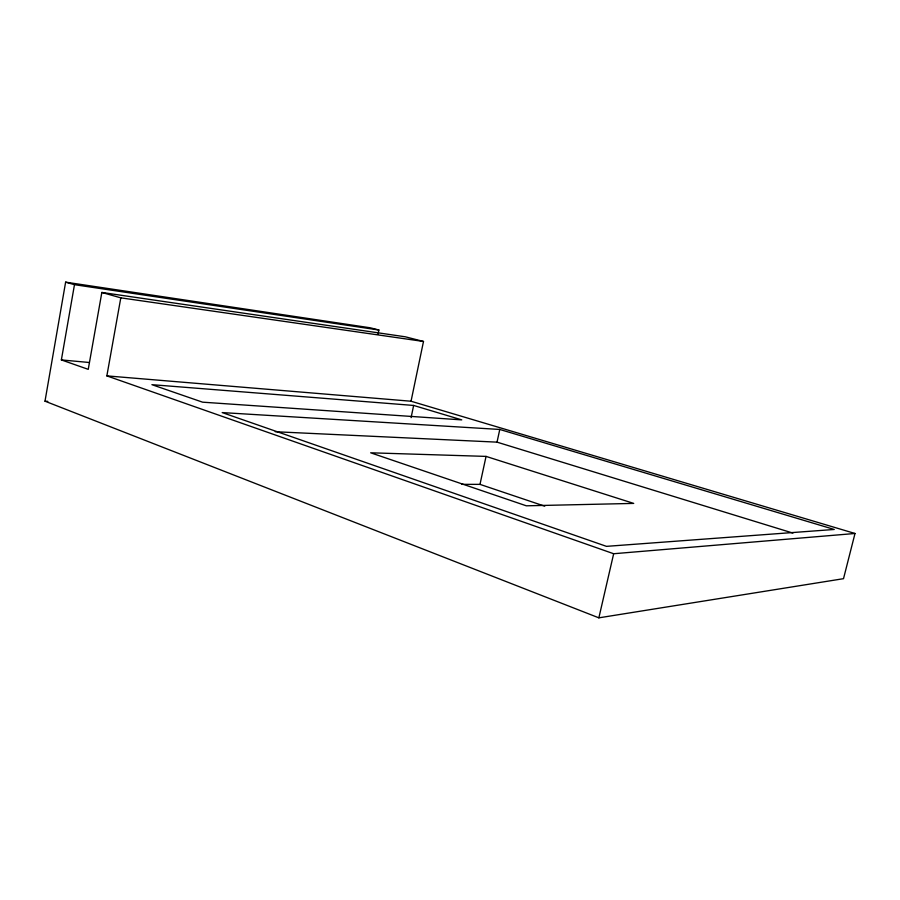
<?xml version="1.0" encoding="UTF-8"?>
<svg xmlns="http://www.w3.org/2000/svg" width="900" height="900" viewBox="0 0 900 900"><rect width="100%" height="100%" fill="white"/><g stroke="black" fill="none" stroke-linecap="round" stroke-linejoin="round"><path stroke-width="1.35" d="M65.621 282.161L74.475 284.681L61.369 359.921L88.245 369.349L101.846 292.455L120.802 297.844L106.853 375.885L411.041 401.231L855 533.486L843.514 578.678L598.86 617.839L45 401.186L65.621 282.161L370.26 327.791L378.877 330.007L378.056 334.058M411.041 401.231L423.495 341.46L405.338 336.803L101.846 292.455M411.098 417.623L413.64 405.45L461.756 419.884L202.579 402.176L151.909 384.671L413.64 405.45M461.858 484.346L479.993 484.369L486.056 456.401L633.712 503.404L526.342 505.811L370.665 452.801L486.056 456.401M275.209 431.73L497.025 442.147L499.781 429.457L834.244 529.459L606.476 546.356L222.199 412.582L499.781 429.457M598.86 617.839L613.665 553.736L855 533.486M45 401.186L47.801 401.355M61.369 359.921L89.291 362.498M120.802 297.844L423.495 341.46M74.475 284.681L378.877 330.007M497.025 442.147L792.934 533.092M479.993 484.369L544.736 506.183M106.853 375.885L613.665 553.736"/></g></svg>
